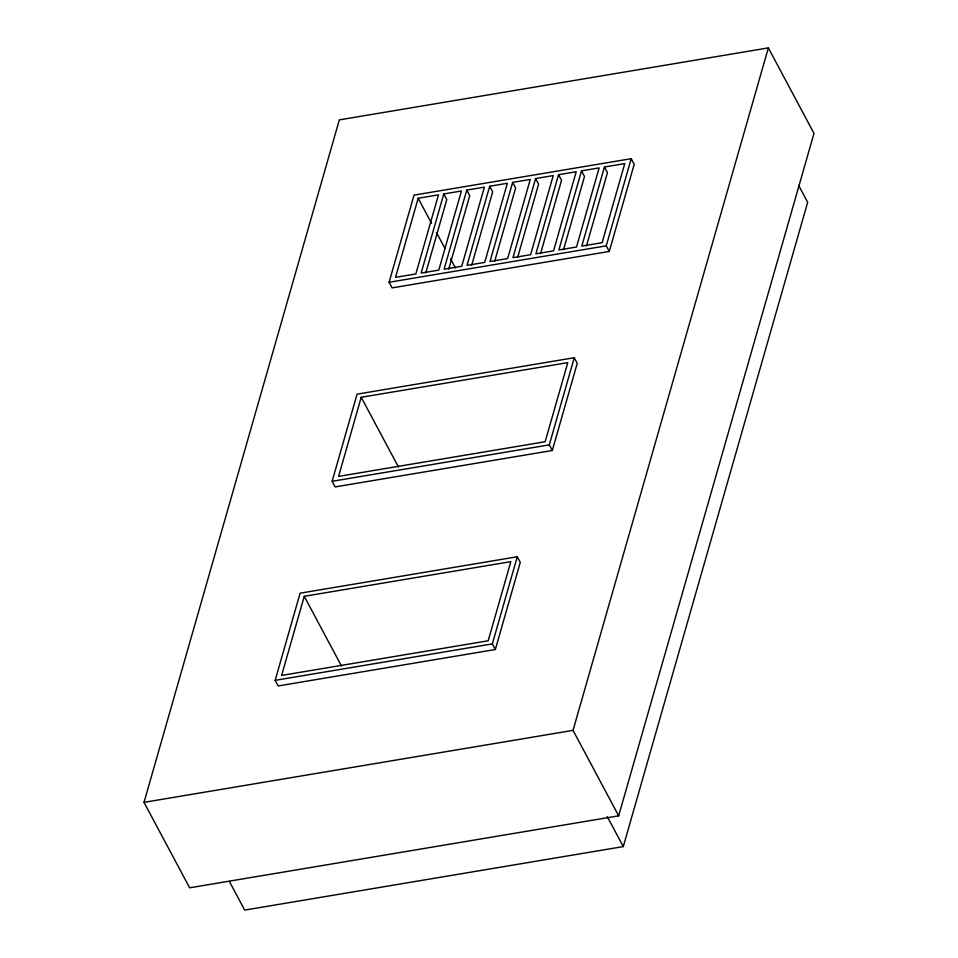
<?xml version="1.0" encoding="UTF-8"?>
<svg xmlns="http://www.w3.org/2000/svg" width="958" height="958" viewBox="0 0 958 958"><rect width="100%" height="100%" fill="white"/><g stroke="black" fill="none" stroke-linecap="round" stroke-linejoin="round"><path stroke-width="1.44" d="M144.011 802.349L339.336 119.882L768.352 47.9L813.989 133.366L618.664 815.833L189.648 887.815L144.011 802.349L573.04 730.367L768.352 47.9M275.162 680.336L300.105 593.182L517.284 556.754L520.278 562.37L495.334 649.512L278.167 685.952L275.162 680.336L492.34 643.896L517.284 556.754M332.127 481.299L357.071 394.145L574.249 357.717L577.243 363.333L552.299 450.488L335.12 486.915L332.127 481.299L549.305 444.859L574.249 357.717M389.092 282.263L414.036 195.121L631.202 158.681L634.208 164.297L609.264 251.451L392.085 287.879L389.092 282.263L606.258 245.835L631.202 158.681M304.261 596.307L281.616 675.426L488.185 640.77L510.83 561.651L304.261 596.307L341.503 666.073M361.214 397.283L338.581 476.389L545.15 441.734L567.795 362.627L361.214 397.283L398.468 467.037M418.179 198.246L395.534 277.365L415.844 273.952L438.489 194.845L418.179 198.246L431.531 223.25M443.782 193.947L421.149 273.066L438.788 270.108L461.433 190.989L443.782 193.947L446.787 199.563L425.795 272.922M466.738 190.103L444.093 269.21L461.744 266.252L484.389 187.133L466.738 190.103L469.731 195.719L448.739 269.078M489.694 186.247L467.049 265.366L484.7 262.396L507.345 183.289L489.694 186.247L492.687 191.863L471.695 265.222M512.638 182.403L490.005 261.51L507.656 258.552L530.289 179.433L512.638 182.403L515.644 188.019L494.651 261.378M535.594 178.547L512.949 257.666L530.6 254.696L553.245 175.589L535.594 178.547L538.6 184.164L517.595 257.522M558.55 174.691L535.905 253.81L553.556 250.852L576.201 171.733L558.55 174.691L561.544 180.308L540.552 253.678M581.506 170.847L558.861 249.954L576.512 246.996L599.145 167.889L581.506 170.847L584.5 176.464L563.508 249.822M604.45 166.991L581.805 246.11L602.115 242.697L624.76 163.59L604.45 166.991L607.456 172.608L586.452 245.966M229.369 881.42L244.685 910.1L623.287 846.585L807.666 202.318L798.625 185.373M606.258 245.835L609.264 251.451M436.453 232.471L444.883 248.266M450.511 258.792L455.433 268M549.305 444.859L552.299 450.488M573.04 730.367L618.664 815.833M607.276 816.599L623.287 846.585M492.34 643.896L495.334 649.512"/></g></svg>
